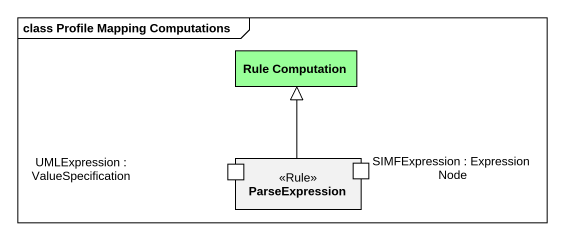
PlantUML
@startuml
mainframe class Profile Mapping Computations
allowmixing
hide circle
hide empty members
class "Rule Computation" as Rule_Computation #99FF99
rectangle ParseExpression <<Rule>> {
  port "UMLExpression : ValueSpecification" as UMLExpression
  port "SIMFExpression : Expression Node" as SIMFExpression_Expression
}
ParseExpression -up-|> Rule_Computation
@enduml
